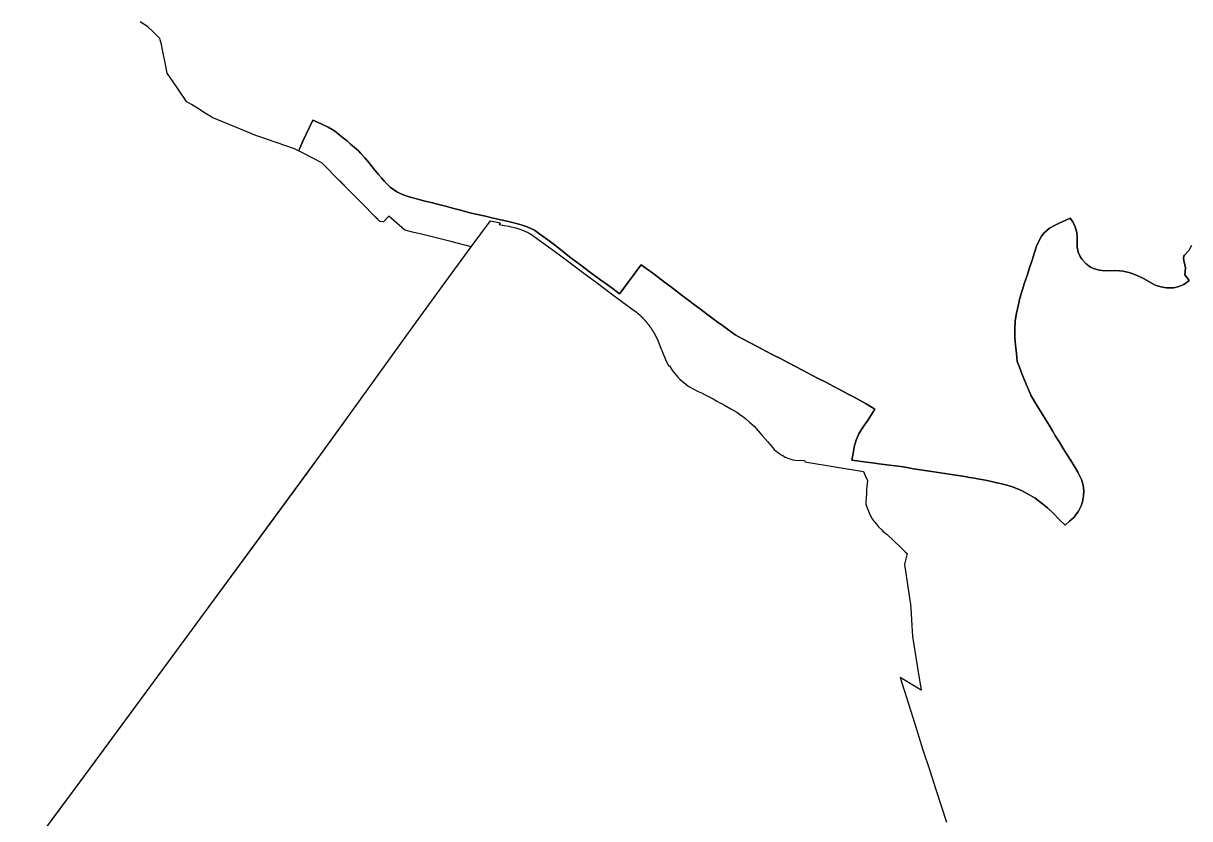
# Model space of a CAD drawing. Header units: inches. Extents: x 11258954 to 11313122, y 3645444 to 3695200.
# Drawn here: x 11264980 to 11271801, y 3673669 to 3678319 of the extents above; entities that cross this region are included whole.
import ezdxf

# ---------------------------------------------------------------- set-up
doc = ezdxf.new("R2010")
doc.units = ezdxf.units.IN
doc.header["$MEASUREMENT"] = 0
for name, color, linetype in [('CorporateLimit', 22, 'Continuous'), ('EnterpriseZone', 103, 'Continuous'), ('VotingPrecinct', 233, 'Continuous'), ('Ward', 133, 'Continuous')]:
    doc.layers.add(name, color=color, linetype=linetype)

msp = doc.modelspace()

# ---------------------------------------------------------------- linework, layer by layer
at = {"layer": 'CorporateLimit'}
msp.add_polyline3d([(11264982.0605, 3673437.12, 0), (11265208.929, 3673745.073, 0), (11265228.219, 3673771.25, 0), (11265377.5315, 3673973.875, 0), (11265844.875, 3674608, 0), (11266474.469, 3675462.1875, 0), (11266644.517, 3675696.2115, 0), (11266716.844, 3675795.75, 0), (11266852.109, 3675980.629, 0), (11266866.2815, 3676000, 0), (11267257.4375, 3676543.75, 0), (11267429.5315, 3676780.4375, 0), (11267598.875, 3677012.8125, 0), (11267480.625, 3677043, 0), (11267472.3595, 3677045.0315, 0), (11267464.094, 3677047.0625, 0), (11267301.469, 3677087.0625, 0), (11267281.124, 3677092.0895, 0), (11267255.9375, 3677098.3125, 0), (11267210.625, 3677109.4375, 0), (11267117.969, 3677191.25, 0), (11267085.8125, 3677157.25, 0), (11267064.0315, 3677160.9375, 0), (11267033.781, 3677191.828, 0), (11266962.8815, 3677263.178, 0), (11266880.562, 3677346.077, 0), (11266831.095, 3677396.1885, 0), (11266725.1565, 3677503.5, 0), (11266611.5625, 3677562.5, 0), (11266566.1565, 3677584.5625, 0), (11266356.1875, 3677657.625, 0), (11266349.5, 3677659.9375, 0), (11266084.6875, 3677768.4375, 0), (11266082.0475, 3677770.0665, 0), (11266049.75, 3677790, 0), (11266004.0625, 3677818.3125, 0), (11265963.4065, 3677843.4375, 0), (11265936.6565, 3677859.75, 0), (11265926.9375, 3677873.875, 0), (11265897.094, 3677917.1875, 0), (11265877.0625, 3677946.25, 0), (11265859.8445, 3677971.232, 0), (11265838.9065, 3678001.6875, 0), (11265824.6875, 3678022.3125, 0), (11265821.4375, 3678026.75, 0), (11265809.1875, 3678087.5625, 0), (11265795.7815, 3678154, 0), (11265787.625, 3678194.375, 0), (11265779.969, 3678221.9375, 0), (11265777.6875, 3678230.125, 0), (11265742.0625, 3678264.625, 0), (11265707.375, 3678297.75, 0), (11265663.0315, 3678327.375, 0)], dxfattribs=at)
at = {"layer": 'EnterpriseZone'}
msp.add_polyline3d([(11264979.5, 3673433.625, 0), (11265233.486, 3673777.9875, 0), (11265855.759, 3674622.7665, 0), (11266716.844, 3675795.75, 0), (11266866.2815, 3676000, 0), (11267257.4375, 3676543.75, 0), (11267429.5315, 3676780.4375, 0), (11267598.875, 3677012.8125, 0), (11267711.5315, 3677164.1875, 0), (11267768.75, 3677152.25, 0), (11267762.219, 3677143.25, 0), (11267793.1875, 3677137.0625, 0), (11267819.5, 3677131.9375, 0), (11267831.594, 3677129.6875, 0), (11267842.0625, 3677127.625, 0), (11267849.75, 3677125.6875, 0), (11267860.094, 3677123.1875, 0), (11267870.969, 3677119.75, 0), (11267882.6875, 3677116.125, 0), (11267893.5625, 3677111.9375, 0), (11267905.2815, 3677107.5, 0), (11267916.8125, 3677102.0625, 0), (11267928.1565, 3677096.75, 0), (11267939.5315, 3677090.5625, 0), (11267947.2815, 3677086.25, 0), (11267958.0315, 3677079.5625, 0), (11267967.7815, 3677073.3125, 0), (11268051.016, 3677012.1875, 0), (11268115.307, 3676964.793, 0), (11268178.7165, 3676918.048, 0), (11268258.295, 3676858.6025, 0), (11268337.9055, 3676799.1265, 0), (11268411.9345, 3676743.8205, 0), (11268479.7235, 3676693.15, 0), (11268559.92, 3676634.27, 0), (11268560.7075, 3676633.649, 0), (11268561.4935, 3676633.026, 0), (11268562.278, 3676632.4015, 0), (11268563.061, 3676631.7745, 0), (11268563.842, 3676631.146, 0), (11268564.622, 3676630.515, 0), (11268565.4, 3676629.8825, 0), (11268566.177, 3676629.248, 0), (11268566.952, 3676628.6115, 0), (11268567.7255, 3676627.9735, 0), (11268568.4975, 3676627.333, 0), (11268569.2675, 3676626.691, 0), (11268570.0365, 3676626.047, 0), (11268570.8035, 3676625.401, 0), (11268571.569, 3676624.753, 0), (11268572.333, 3676624.1035, 0), (11268573.0955, 3676623.452, 0), (11268573.856, 3676622.7985, 0), (11268574.6155, 3676622.143, 0), (11268575.373, 3676621.4855, 0), (11268576.1285, 3676620.8265, 0), (11268576.883, 3676620.1655, 0), (11268577.6355, 3676619.5025, 0), (11268578.3865, 3676618.838, 0), (11268579.1355, 3676618.1715, 0), (11268579.8835, 3676617.503, 0), (11268580.6295, 3676616.8325, 0), (11268581.3735, 3676616.1605, 0), (11268582.1165, 3676615.4865, 0), (11268582.8575, 3676614.811, 0), (11268583.5965, 3676614.133, 0), (11268584.3345, 3676613.4535, 0), (11268585.0705, 3676612.7725, 0), (11268585.8045, 3676612.0895, 0), (11268586.537, 3676611.4045, 0), (11268587.268, 3676610.718, 0), (11268587.9975, 3676610.029, 0), (11268588.7245, 3676609.339, 0), (11268589.4505, 3676608.647, 0), (11268590.1745, 3676607.953, 0), (11268590.897, 3676607.257, 0), (11268591.6175, 3676606.5595, 0), (11268592.3365, 3676605.8605, 0), (11268593.0535, 3676605.1595, 0), (11268593.769, 3676604.4565, 0), (11268594.4825, 3676603.752, 0), (11268595.1945, 3676603.0455, 0), (11268595.905, 3676602.3375, 0), (11268596.6135, 3676601.6275, 0), (11268597.32, 3676600.916, 0), (11268598.025, 3676600.203, 0), (11268598.728, 3676599.4875, 0), (11268599.4295, 3676598.771, 0), (11268600.129, 3676598.0525, 0), (11268600.827, 3676597.332, 0), (11268601.523, 3676596.61, 0), (11268602.217, 3676595.8865, 0), (11268602.9095, 3676595.161, 0), (11268603.6005, 3676594.4335, 0), (11268604.289, 3676593.705, 0), (11268604.976, 3676592.9745, 0), (11268605.6615, 3676592.242, 0), (11268606.345, 3676591.508, 0), (11268607.0265, 3676590.7725, 0), (11268607.7065, 3676590.035, 0), (11268608.3845, 3676589.296, 0), (11268609.0605, 3676588.5555, 0), (11268609.735, 3676587.813, 0), (11268610.4075, 3676587.069, 0), (11268611.078, 3676586.3235, 0), (11268611.7465, 3676585.576, 0), (11268612.4135, 3676584.827, 0), (11268613.0785, 3676584.0765, 0), (11268613.742, 3676583.324, 0), (11268614.4035, 3676582.5705, 0), (11268615.063, 3676581.8145, 0), (11268615.7205, 3676581.0575, 0), (11268616.376, 3676580.299, 0), (11268617.03, 3676579.5385, 0), (11268617.682, 3676578.7765, 0), (11268618.332, 3676578.0125, 0), (11268618.9805, 3676577.2475, 0), (11268619.6265, 3676576.4805, 0), (11268620.271, 3676575.712, 0), (11268620.9135, 3676574.942, 0), (11268621.554, 3676574.1705, 0), (11268622.193, 3676573.3975, 0), (11268622.8295, 3676572.6225, 0), (11268623.4645, 3676571.846, 0), (11268624.0975, 3676571.068, 0), (11268624.7285, 3676570.289, 0), (11268625.4015, 3676569.482, 0), (11268626.073, 3676568.6735, 0), (11268626.7425, 3676567.863, 0), (11268627.41, 3676567.0515, 0), (11268628.0755, 3676566.238, 0), (11268628.739, 3676565.4235, 0), (11268629.401, 3676564.607, 0), (11268630.0605, 3676563.789, 0), (11268630.7185, 3676562.9695, 0), (11268631.3745, 3676562.148, 0), (11268632.0285, 3676561.3255, 0), (11268632.6805, 3676560.5015, 0), (11268633.3305, 3676559.6755, 0), (11268633.9785, 3676558.8485, 0), (11268634.6245, 3676558.0195, 0), (11268635.269, 3676557.1895, 0), (11268635.911, 3676556.3575, 0), (11268636.5515, 3676555.5245, 0), (11268637.19, 3676554.6895, 0), (11268637.826, 3676553.853, 0), (11268638.4605, 3676553.015, 0), (11268639.093, 3676552.176, 0), (11268639.7235, 3676551.335, 0), (11268640.3515, 3676550.493, 0), (11268640.978, 3676549.649, 0), (11268641.6025, 3676548.8035, 0), (11268642.225, 3676547.957, 0), (11268642.8455, 3676547.1085, 0), (11268643.464, 3676546.259, 0), (11268644.0805, 3676545.408, 0), (11268644.6945, 3676544.5555, 0), (11268645.307, 3676543.7015, 0), (11268645.9175, 3676542.846, 0), (11268646.526, 3676541.989, 0), (11268647.132, 3676541.1305, 0), (11268647.7365, 3676540.271, 0), (11268648.339, 3676539.4095, 0), (11268648.939, 3676538.547, 0), (11268649.537, 3676537.683, 0), (11268650.1335, 3676536.8175, 0), (11268650.7275, 3676535.9505, 0), (11268651.3195, 3676535.0825, 0), (11268651.9095, 3676534.2125, 0), (11268652.4975, 3676533.3415, 0), (11268653.0835, 3676532.4695, 0), (11268653.667, 3676531.5955, 0), (11268654.249, 3676530.7205, 0), (11268654.8285, 3676529.8435, 0), (11268655.4065, 3676528.966, 0), (11268655.982, 3676528.0865, 0), (11268656.5555, 3676527.206, 0), (11268657.127, 3676526.324, 0), (11268657.696, 3676525.4405, 0), (11268658.2635, 3676524.556, 0), (11268658.8285, 3676523.67, 0), (11268659.3915, 3676522.7825, 0), (11268659.9525, 3676521.894, 0), (11268660.5115, 3676521.004, 0), (11268661.068, 3676520.1125, 0), (11268661.6225, 3676519.22, 0), (11268662.175, 3676518.326, 0), (11268662.7255, 3676517.431, 0), (11268663.274, 3676516.534, 0), (11268663.82, 3676515.6365, 0), (11268664.364, 3676514.7375, 0), (11268664.906, 3676513.837, 0), (11268665.446, 3676512.935, 0), (11268665.9835, 3676512.0325, 0), (11268666.519, 3676511.128, 0), (11268667.0525, 3676510.2225, 0), (11268667.584, 3676509.316, 0), (11268668.113, 3676508.408, 0), (11268668.64, 3676507.4985, 0), (11268669.165, 3676506.588, 0), (11268669.6875, 3676505.6765, 0), (11268670.208, 3676504.7635, 0), (11268670.7265, 3676503.8495, 0), (11268671.2425, 3676502.934, 0), (11268671.7565, 3676502.0175, 0), (11268672.2685, 3676501.0995, 0), (11268672.7785, 3676500.1805, 0), (11268673.286, 3676499.2605, 0), (11268673.791, 3676498.339, 0), (11268674.2945, 3676497.4165, 0), (11268674.7955, 3676496.4925, 0), (11268675.2945, 3676495.5675, 0), (11268675.791, 3676494.6415, 0), (11268676.2855, 3676493.714, 0), (11268676.7775, 3676492.7855, 0), (11268677.2675, 3676491.856, 0), (11268677.7555, 3676490.9255, 0), (11268678.2415, 3676489.9935, 0), (11268678.725, 3676489.06, 0), (11268679.206, 3676488.126, 0), (11268679.685, 3676487.1905, 0), (11268680.162, 3676486.254, 0), (11268680.6365, 3676485.3165, 0), (11268681.109, 3676484.378, 0), (11268681.5795, 3676483.438, 0), (11268682.047, 3676482.497, 0), (11268682.513, 3676481.555, 0), (11268682.9765, 3676480.612, 0), (11268683.438, 3676479.6675, 0), (11268683.897, 3676478.7225, 0), (11268684.354, 3676477.776, 0), (11268684.8085, 3676476.8285, 0), (11268685.261, 3676475.88, 0), (11268685.711, 3676474.93, 0), (11268686.159, 3676473.9795, 0), (11268686.6045, 3676473.028, 0), (11268687.048, 3676472.075, 0), (11268687.489, 3676471.121, 0), (11268687.928, 3676470.1665, 0), (11268688.3645, 3676469.2105, 0), (11268688.799, 3676468.2535, 0), (11268689.231, 3676467.2955, 0), (11268689.661, 3676466.3365, 0), (11268690.0885, 3676465.3765, 0), (11268690.514, 3676464.4155, 0), (11268690.937, 3676463.4535, 0), (11268691.3575, 3676462.4905, 0), (11268691.776, 3676461.5265, 0), (11268692.1925, 3676460.5615, 0), (11268692.6065, 3676459.5955, 0), (11268693.018, 3676458.629, 0), (11268693.4275, 3676457.661, 0), (11268693.8345, 3676456.692, 0), (11268694.2395, 3676455.722, 0), (11268694.642, 3676454.7515, 0), (11268695.042, 3676453.7795, 0), (11268695.44, 3676452.807, 0), (11268695.8355, 3676451.8335, 0), (11268696.229, 3676450.859, 0), (11268696.62, 3676449.8835, 0), (11268697.0085, 3676448.907, 0), (11268697.395, 3676447.93, 0), (11268729.481, 3676366.88, 0), (11268729.8355, 3676365.988, 0), (11268730.192, 3676365.0975, 0), (11268730.551, 3676364.2075, 0), (11268730.912, 3676363.3185, 0), (11268731.2755, 3676362.4305, 0), (11268731.641, 3676361.5435, 0), (11268732.009, 3676360.6575, 0), (11268732.379, 3676359.772, 0), (11268732.7515, 3676358.888, 0), (11268733.126, 3676358.0045, 0), (11268733.503, 3676357.122, 0), (11268733.882, 3676356.241, 0), (11268734.2635, 3676355.3605, 0), (11268734.647, 3676354.481, 0), (11268735.033, 3676353.6025, 0), (11268735.421, 3676352.725, 0), (11268735.8115, 3676351.8485, 0), (11268736.204, 3676350.973, 0), (11268736.5985, 3676350.0985, 0), (11268736.9955, 3676349.225, 0), (11268737.395, 3676348.3525, 0), (11268737.7965, 3676347.481, 0), (11268738.2, 3676346.6105, 0), (11268738.606, 3676345.741, 0), (11268739.014, 3676344.8725, 0), (11268739.4245, 3676344.0055, 0), (11268739.837, 3676343.139, 0), (11268740.2515, 3676342.274, 0), (11268740.6685, 3676341.4095, 0), (11268741.0875, 3676340.5465, 0), (11268741.509, 3676339.6845, 0), (11268741.9325, 3676338.8235, 0), (11268742.358, 3676337.9635, 0), (11268742.786, 3676337.105, 0), (11268743.216, 3676336.247, 0), (11268743.6485, 3676335.3905, 0), (11268744.0825, 3676334.535, 0), (11268744.5195, 3676333.6805, 0), (11268744.958, 3676332.8275, 0), (11268745.399, 3676331.975, 0), (11268745.842, 3676331.124, 0), (11268746.2875, 3676330.2745, 0), (11268746.735, 3676329.4255, 0), (11268747.1845, 3676328.578, 0), (11268747.636, 3676327.7315, 0), (11268748.09, 3676326.886, 0), (11268748.546, 3676326.042, 0), (11268749.0045, 3676325.199, 0), (11268749.465, 3676324.357, 0), (11268749.927, 3676323.5165, 0), (11268750.392, 3676322.677, 0), (11268750.8585, 3676321.8385, 0), (11268751.3275, 3676321.0015, 0), (11268751.7985, 3676320.1655, 0), (11268752.2715, 3676319.331, 0), (11268752.747, 3676318.4975, 0), (11268753.2245, 3676317.665, 0), (11268753.704, 3676316.834, 0), (11268754.1855, 3676316.004, 0), (11268754.6695, 3676315.1755, 0), (11268755.155, 3676314.348, 0), (11268759.4865, 3676316.8425, 0), (11268771.0625, 3676295.9375, 0), (11268778.6875, 3676284.875, 0), (11268798.094, 3676261.125, 0), (11268808.344, 3676250.4375, 0), (11268819.2815, 3676239, 0), (11268834.652, 3676225.328, 0), (11268842.1875, 3676218.625, 0), (11268866.6565, 3676200.1875, 0), (11268872.7885, 3676196.287, 0), (11268892.5, 3676183.75, 0), (11268919.5625, 3676169.4375, 0), (11268925.625, 3676166.8125, 0), (11268945.8125, 3676157.375, 0), (11268970.8125, 3676144.5625, 0), (11269013.25, 3676122.4375, 0), (11269035.5315, 3676110.4375, 0), (11269057.719, 3676098.3125, 0), (11269063.094, 3676095.3125, 0), (11269079.8125, 3676086, 0), (11269117.923, 3676064.2645, 0), (11269151.844, 3676044.375, 0), (11269167.7815, 3676034.0625, 0), (11269187.875, 3676019.9375, 0), (11269203.3365, 3676007.9435, 0), (11269227.3125, 3675987.8125, 0), (11269238.844, 3675977.4375, 0), (11269253.149, 3675963.356, 0), (11269265.469, 3675950.375, 0), (11269301.333, 3675908.639, 0), (11269332.088, 3675872.849, 0), (11269345.0625, 3675857.75, 0), (11269355.0625, 3675846.125, 0), (11269371.844, 3675827.875, 0), (11269390.7815, 3675811.25, 0), (11269411.344, 3675796.6875, 0), (11269421.219, 3675791.1875, 0), (11269436.2415, 3675783.1525, 0), (11269456.5315, 3675774.5, 0), (11269480.625, 3675767.125, 0), (11269494.6875, 3675764.5, 0), (11269549.25, 3675762.5, 0), (11269549.4065, 3675755.625, 0), (11269894, 3675697.4375, 0), (11269902.0155, 3675678.9025, 0), (11269916.4065, 3675645.625, 0), (11269913.7745, 3675612.737, 0), (11269911.8855, 3675589.131, 0), (11269910.5515, 3675572.459, 0), (11269908.2045, 3675543.127, 0), (11269906.594, 3675523, 0), (11269907.75, 3675510.25, 0), (11269911.6565, 3675495.1875, 0), (11269918.0315, 3675476.1875, 0), (11269925.719, 3675457.6875, 0), (11269934.6565, 3675439.75, 0), (11269944.8125, 3675422.4375, 0), (11269956.1565, 3675405.875, 0), (11269968.594, 3675390.125, 0), (11269982.094, 3675375.3125, 0), (11270000, 3675358.1875, 0), (11270009.29, 3675348.5105, 0), (11270031.0155, 3675329.5865, 0), (11270071.314, 3675292.098, 0), (11270109.8985, 3675256.1705, 0), (11270138.094, 3675228.625, 0), (11270148.1875, 3675218.75, 0), (11270140.6565, 3675186.9985, 0), (11270133.1565, 3675155.375, 0), (11270152.7075, 3675023.279, 0), (11270168.497, 3674920.0795, 0), (11270170.625, 3674897.6875, 0), (11270172.435, 3674867.72, 0), (11270176.715, 3674796.6885, 0), (11270181, 3674734.0625, 0), (11270209.1965, 3674551.251, 0), (11270230.875, 3674420.75, 0), (11270107.4375, 3674493.625, 0), (11270193.126, 3674222.484, 0), (11270241.091, 3674071.9975, 0), (11270280.4975, 3673949.8325, 0), (11270316.2485, 3673839.994, 0), (11270379.5595, 3673648.945, 0)], dxfattribs=at)
at = {"layer": 'VotingPrecinct'}
for points in [[(11271811.623, 3677019.4005, 0), (11271797.92, 3676993.406, 0), (11271770.6615, 3676964.0465, 0), (11271766.971, 3676957.773, 0), (11271765.495, 3676945.2265, 0), (11271767.709, 3676932.3105, 0), (11271772.8755, 3676907.586, 0), (11271775.8275, 3676888.3965, 0), (11271774.3515, 3676866.9935, 0), (11271772.5405, 3676848.2975, 0), (11271780.895, 3676838.71, 0), (11271798.1765, 3676815.2785, 0), (11271786.778, 3676805.126, 0), (11271766.059, 3676792.1775, 0), (11271737.792, 3676779.651, 0), (11271707.822, 3676772.2355, 0), (11271666.585, 3676772.553, 0), (11271632.648, 3676777.912, 0), (11271599.621, 3676788.362, 0), (11271534.559, 3676824.911, 0), (11271494.3395, 3676844.155, 0), (11271452.64, 3676859.7695, 0), (11271411.4735, 3676869.1905, 0), (11271369.975, 3676873.1515, 0), (11271306.9385, 3676871.089, 0), (11271272.412, 3676875.361, 0), (11271239.089, 3676885.0855, 0), (11271221.733, 3676893.9585, 0), (11271196.3215, 3676912.7245, 0), (11271170.3965, 3676940.2335, 0), (11271160.348, 3676955.2395, 0), (11271149.5155, 3676981.54, 0), (11271143.921, 3677009.2555, 0), (11271144.0525, 3677063.8725, 0), (11271140.818, 3677096.3035, 0), (11271131.4825, 3677128.418, 0), (11271117.196, 3677158.7495, 0), (11271102.287, 3677180.2625, 0), (11271102.171, 3677180.43, 0), (11271072.0665, 3677166.2965, 0), (11271040.8525, 3677151.6435, 0), (11271009.6395, 3677136.99, 0), (11270981.7795, 3677120.2005, 0), (11270966.2595, 3677107.7495, 0), (11270950.8805, 3677094.6695, 0), (11270933.999, 3677073.499, 0), (11270919.634, 3677044.47, 0), (11270905.2695, 3677015.4405, 0), (11270893.394, 3676978.7385, 0), (11270878.995, 3676934.2405, 0), (11270864.596, 3676889.7425, 0), (11270850.197, 3676845.244, 0), (11270835.798, 3676800.746, 0), (11270821.399, 3676756.248, 0), (11270807, 3676711.7495, 0), (11270798, 3676667.4995, 0), (11270788.9995, 3676623.25, 0), (11270779.9995, 3676579, 0), (11270778.9995, 3676531.4995, 0), (11270777.9995, 3676483.999, 0), (11270782.9995, 3676436.333, 0), (11270787.9995, 3676388.6665, 0), (11270792.9995, 3676341, 0), (11270805.6665, 3676308.0835, 0), (11270818.3335, 3676275.1665, 0), (11270831.0005, 3676242.25, 0), (11270844.667, 3676209.75, 0), (11270858.3335, 3676177.25, 0), (11270872.0005, 3676144.75, 0), (11270894.0005, 3676108.5625, 0), (11270916, 3676072.3755, 0), (11270938, 3676036.1875, 0), (11270959.9995, 3676000, 0), (11270979, 3675968.5, 0), (11270998, 3675936.999, 0), (11271017, 3675905.499, 0), (11271039.3335, 3675869.2495, 0), (11271061.6665, 3675832.9995, 0), (11271083.9995, 3675796.75, 0), (11271105.3325, 3675762.417, 0), (11271126.666, 3675728.084, 0), (11271147.999, 3675693.751, 0), (11271167.9995, 3675652.2505, 0), (11271178, 3675618.0005, 0), (11271183.0005, 3675584.9995, 0), (11271181.001, 3675555.75, 0), (11271174.9995, 3675521.499, 0), (11271166.999, 3675497.7495, 0), (11271150.0005, 3675465.7505, 0), (11271125, 3675430.7505, 0), (11271099.0005, 3675407.375, 0), (11271073.0005, 3675383.999, 0), (11271038.667, 3675418.1665, 0), (11271004.333, 3675452.333, 0), (11270969.9995, 3675486.5005, 0), (11270933.5005, 3675514.5, 0), (11270897.0005, 3675542.4995, 0), (11270857, 3675565.2505, 0), (11270816.9995, 3675588.001, 0), (11270808.281, 3675591.3075, 0), (11270783.6405, 3675600.654, 0), (11270759, 3675609.9995, 0), (11270730.976, 3675617.8375, 0), (11270702.952, 3675625.6755, 0), (11270672.976, 3675633.088, 0), (11270643.0005, 3675640.5005, 0), (11270607.501, 3675647.2505, 0), (11270572.001, 3675654.0005, 0), (11270542.4375, 3675658.985, 0), (11270512.8745, 3675663.9695, 0), (11270486, 3675668.4995, 0), (11270395.18, 3675682.0875, 0), (11270317.7295, 3675693.6755, 0), (11270227.001, 3675707.2495, 0), (11270186.833, 3675714.781, 0), (11270146.6645, 3675722.313, 0), (11270126.9995, 3675726.0005, 0), (11270078.8695, 3675731.945, 0), (11270030.7395, 3675737.89, 0), (11269982.609, 3675743.8345, 0), (11269946.89, 3675748.3525, 0), (11269911.1705, 3675752.8705, 0), (11269868.5875, 3675758.322, 0), (11269826.0045, 3675763.7725, 0), (11269832.502, 3675803.0115, 0), (11269838.999, 3675842.25, 0), (11269850.0005, 3675880.7495, 0), (11269867.001, 3675919.2495, 0), (11269891.0005, 3675960.2505, 0), (11269920.999, 3676000.0005, 0), (11269940.3685, 3676031.3335, 0), (11269959.7385, 3676062.667, 0), (11269934.3695, 3676078.834, 0), (11269909.001, 3676095.001, 0), (11269874.0005, 3676113.8755, 0), (11269838.9995, 3676132.75, 0), (11269799.999, 3676153.251, 0), (11269760.999, 3676173.751, 0), (11269716.785, 3676196.8225, 0), (11269672.5705, 3676219.8935, 0), (11269628.356, 3676242.965, 0), (11269584.142, 3676266.0365, 0), (11269539.928, 3676289.108, 0), (11269495.714, 3676312.1795, 0), (11269451.4995, 3676335.2505, 0), (11269407.285, 3676358.322, 0), (11269363.071, 3676381.3935, 0), (11269318.857, 3676404.465, 0), (11269274.6425, 3676427.5365, 0), (11269230.428, 3676450.608, 0), (11269186.214, 3676473.679, 0), (11269142, 3676496.7505, 0), (11269105.0005, 3676524, 0), (11269068.0005, 3676551.2495, 0), (11269037.333, 3676574.4165, 0), (11269006.666, 3676597.583, 0), (11268975.999, 3676620.7495, 0), (11268940.999, 3676646.7495, 0), (11268905.9995, 3676672.7495, 0), (11268870.9995, 3676698.7495, 0), (11268835.7995, 3676725.5495, 0), (11268800.6, 3676752.3495, 0), (11268765.4005, 3676779.15, 0), (11268730.201, 3676805.95, 0), (11268695.001, 3676832.75, 0), (11268661.334, 3676857.4165, 0), (11268627.667, 3676882.0835, 0), (11268594, 3676906.75, 0), (11268568.6, 3676872.7, 0), (11268543.2, 3676838.6495, 0), (11268517.7995, 3676804.599, 0), (11268492.4, 3676770.549, 0), (11268466.9995, 3676736.499, 0), (11268430.3745, 3676763.6555, 0), (11268393.75, 3676790.8115, 0), (11268357.125, 3676817.968, 0), (11268320.5, 3676845.1245, 0), (11268283.8745, 3676872.2805, 0), (11268247.2495, 3676899.437, 0), (11268210.625, 3676926.593, 0), (11268174, 3676953.7495, 0), (11268142.3335, 3676978.9995, 0), (11268110.667, 3677004.2495, 0), (11268079.0005, 3677029.4995, 0), (11268047, 3677053.1245, 0), (11268014.9995, 3677076.7495, 0), (11267992.5, 3677092.749, 0), (11267970.0005, 3677108.749, 0), (11267927.0005, 3677129.25, 0), (11267902.5, 3677137, 0), (11267877.9995, 3677144.749, 0), (11267848, 3677152.249, 0), (11267818.0005, 3677159.749, 0), (11267772.6005, 3677169.949, 0), (11267727.2, 3677180.149, 0), (11267681.8005, 3677190.349, 0), (11267636.4, 3677200.549, 0), (11267591, 3677210.749, 0), (11267543.7555, 3677223.4305, 0), (11267496.5105, 3677236.1125, 0), (11267449.266, 3677248.794, 0), (11267402.021, 3677261.4755, 0), (11267400.9995, 3677261.751, 0), (11267364.9995, 3677270.7505, 0), (11267328.9995, 3677279.7505, 0), (11267292.9995, 3677288.75, 0), (11267264.4995, 3677296.251, 0), (11267235.9995, 3677303.751, 0), (11267211.9995, 3677312.3755, 0), (11267187.9995, 3677321, 0), (11267164.0005, 3677333.001, 0), (11267124.999, 3677360.749, 0), (11267090.0005, 3677396, 0), (11267073.501, 3677415.125, 0), (11267057.001, 3677434.25, 0), (11267028.5, 3677469.75, 0), (11266999.999, 3677505.2495, 0), (11266976.9995, 3677531.3745, 0), (11266953.9995, 3677557.4995, 0), (11266939.0005, 3677572.7495, 0), (11266914.9995, 3677594.2495, 0), (11266894, 3677612.9995, 0), (11266873.001, 3677631.7495, 0), (11266853, 3677647.625, 0), (11266832.9995, 3677663.5005, 0), (11266798.9995, 3677689.5005, 0), (11266763, 3677711.75, 0), (11266729.9995, 3677727.4995, 0), (11266700.9995, 3677740, 0), (11266671.9995, 3677752.5005, 0), (11266653, 3677711.688, 0), (11266634, 3677670.875, 0), (11266615.0005, 3677630.0625, 0), (11266596.0005, 3677589.2495, 0), (11266588.877, 3677573.5225, 0), (11266566.1565, 3677584.5625, 0), (11266356.1875, 3677657.625, 0), (11266349.5, 3677659.9375, 0), (11266084.6875, 3677768.4375, 0), (11266082.0475, 3677770.0665, 0), (11266049.75, 3677790, 0), (11266004.0625, 3677818.3125, 0), (11265963.4065, 3677843.4375, 0), (11265936.6565, 3677859.75, 0), (11265926.9375, 3677873.875, 0), (11265897.094, 3677917.1875, 0), (11265877.0625, 3677946.25, 0), (11265859.8445, 3677971.232, 0), (11265838.9065, 3678001.6875, 0), (11265824.6875, 3678022.3125, 0), (11265821.4375, 3678026.75, 0), (11265809.1875, 3678087.5625, 0), (11265795.7815, 3678154, 0), (11265787.625, 3678194.375, 0), (11265779.969, 3678221.9375, 0), (11265777.6875, 3678230.125, 0), (11265742.0625, 3678264.625, 0), (11265707.375, 3678297.75, 0), (11265663.0315, 3678327.375, 0)], [(11264992.6875, 3673451.625, 0), (11265208.929, 3673745.073, 0), (11265228.219, 3673771.25, 0), (11265377.5315, 3673973.875, 0), (11265844.875, 3674608, 0), (11266474.469, 3675462.1875, 0), (11266644.517, 3675696.2115, 0), (11266716.844, 3675795.75, 0), (11266852.109, 3675980.629, 0), (11266866.2815, 3676000, 0), (11267257.4375, 3676543.75, 0), (11267429.5315, 3676780.4375, 0), (11267598.875, 3677012.8125, 0), (11267480.625, 3677043, 0), (11267472.3595, 3677045.0315, 0), (11267464.094, 3677047.0625, 0), (11267301.469, 3677087.0625, 0), (11267281.124, 3677092.0895, 0), (11267255.9375, 3677098.3125, 0), (11267210.625, 3677109.4375, 0), (11267117.969, 3677191.25, 0), (11267085.8125, 3677157.25, 0), (11267064.0315, 3677160.9375, 0), (11267041, 3677184.5625, 0), (11267040.1515, 3677185.4165, 0), (11267033.781, 3677191.828, 0), (11266967.4065, 3677258.625, 0), (11266962.8815, 3677263.178, 0), (11266895.7815, 3677330.6875, 0), (11266886.4375, 3677340.125, 0), (11266880.562, 3677346.077, 0), (11266836.094, 3677391.125, 0), (11266831.095, 3677396.1885, 0), (11266725.1565, 3677503.5, 0), (11266611.5625, 3677562.5, 0), (11266588.877, 3677573.5225, 0), (11266596.0005, 3677589.2495, 0), (11266615.0005, 3677630.0625, 0), (11266634, 3677670.875, 0), (11266653, 3677711.688, 0), (11266671.9995, 3677752.5005, 0), (11266700.9995, 3677740, 0), (11266729.9995, 3677727.4995, 0), (11266763, 3677711.75, 0), (11266798.9995, 3677689.5005, 0), (11266832.9995, 3677663.5005, 0), (11266853, 3677647.625, 0), (11266873.001, 3677631.7495, 0), (11266894, 3677612.9995, 0), (11266914.9995, 3677594.2495, 0), (11266939.0005, 3677572.7495, 0), (11266953.9995, 3677557.4995, 0), (11266976.9995, 3677531.3745, 0), (11266999.999, 3677505.2495, 0), (11267028.5, 3677469.75, 0), (11267057.001, 3677434.25, 0), (11267073.501, 3677415.125, 0), (11267090.0005, 3677396, 0), (11267124.999, 3677360.749, 0), (11267164.0005, 3677333.001, 0), (11267187.9995, 3677321, 0), (11267211.9995, 3677312.3755, 0), (11267235.9995, 3677303.751, 0), (11267264.4995, 3677296.251, 0), (11267292.9995, 3677288.75, 0), (11267328.9995, 3677279.7505, 0), (11267364.9995, 3677270.7505, 0), (11267400.9995, 3677261.751, 0), (11267402.021, 3677261.4755, 0), (11267449.266, 3677248.794, 0), (11267496.5105, 3677236.1125, 0), (11267543.7555, 3677223.4305, 0), (11267591, 3677210.749, 0), (11267636.4, 3677200.549, 0), (11267681.8005, 3677190.349, 0), (11267727.2, 3677180.149, 0), (11267772.6005, 3677169.949, 0), (11267818.0005, 3677159.749, 0), (11267848, 3677152.249, 0), (11267877.9995, 3677144.749, 0), (11267902.5, 3677137, 0), (11267927.0005, 3677129.25, 0), (11267970.0005, 3677108.749, 0), (11267992.5, 3677092.749, 0), (11268014.9995, 3677076.7495, 0), (11268047, 3677053.1245, 0), (11268079.0005, 3677029.4995, 0), (11268110.667, 3677004.2495, 0), (11268142.3335, 3676978.9995, 0), (11268174, 3676953.7495, 0), (11268210.625, 3676926.593, 0), (11268247.2495, 3676899.437, 0), (11268283.8745, 3676872.2805, 0), (11268320.5, 3676845.1245, 0), (11268357.125, 3676817.968, 0), (11268393.75, 3676790.8115, 0), (11268430.3745, 3676763.6555, 0), (11268466.9995, 3676736.499, 0), (11268492.4, 3676770.549, 0), (11268517.7995, 3676804.599, 0), (11268543.2, 3676838.6495, 0), (11268568.6, 3676872.7, 0), (11268594, 3676906.75, 0), (11268627.667, 3676882.0835, 0), (11268661.334, 3676857.4165, 0), (11268695.001, 3676832.75, 0), (11268730.201, 3676805.95, 0), (11268765.4005, 3676779.15, 0), (11268800.6, 3676752.3495, 0), (11268835.7995, 3676725.5495, 0), (11268870.9995, 3676698.7495, 0), (11268905.9995, 3676672.7495, 0), (11268940.999, 3676646.7495, 0), (11268975.999, 3676620.7495, 0), (11269006.666, 3676597.583, 0), (11269037.333, 3676574.4165, 0), (11269068.0005, 3676551.2495, 0), (11269105.0005, 3676524, 0), (11269142, 3676496.7505, 0), (11269186.214, 3676473.679, 0), (11269230.428, 3676450.608, 0), (11269274.6425, 3676427.5365, 0), (11269318.857, 3676404.465, 0), (11269363.071, 3676381.3935, 0), (11269407.285, 3676358.322, 0), (11269451.4995, 3676335.2505, 0), (11269495.714, 3676312.1795, 0), (11269539.928, 3676289.108, 0), (11269584.142, 3676266.0365, 0), (11269628.356, 3676242.965, 0), (11269672.5705, 3676219.8935, 0), (11269716.785, 3676196.8225, 0), (11269760.999, 3676173.751, 0), (11269799.999, 3676153.251, 0), (11269838.9995, 3676132.75, 0), (11269874.0005, 3676113.8755, 0), (11269909.001, 3676095.001, 0), (11269934.3695, 3676078.834, 0), (11269959.7385, 3676062.667, 0), (11269940.3685, 3676031.3335, 0), (11269920.999, 3676000.0005, 0), (11269891.0005, 3675960.2505, 0), (11269867.001, 3675919.2495, 0), (11269850.0005, 3675880.7495, 0), (11269838.999, 3675842.25, 0), (11269832.502, 3675803.0115, 0), (11269826.0045, 3675763.7725, 0), (11269868.5875, 3675758.322, 0), (11269911.1705, 3675752.8705, 0), (11269946.89, 3675748.3525, 0), (11269982.609, 3675743.8345, 0), (11270030.7395, 3675737.89, 0), (11270078.8695, 3675731.945, 0), (11270126.9995, 3675726.0005, 0), (11270146.6645, 3675722.313, 0), (11270186.833, 3675714.781, 0), (11270227.001, 3675707.2495, 0), (11270317.7295, 3675693.6755, 0), (11270395.18, 3675682.0875, 0), (11270486, 3675668.4995, 0), (11270512.8745, 3675663.9695, 0), (11270542.4375, 3675658.985, 0), (11270572.001, 3675654.0005, 0), (11270607.501, 3675647.2505, 0), (11270643.0005, 3675640.5005, 0), (11270672.976, 3675633.088, 0), (11270702.952, 3675625.6755, 0), (11270730.976, 3675617.8375, 0), (11270759, 3675609.9995, 0), (11270783.6405, 3675600.654, 0), (11270808.281, 3675591.3075, 0), (11270816.9995, 3675588.001, 0), (11270857, 3675565.2505, 0), (11270897.0005, 3675542.4995, 0), (11270933.5005, 3675514.5, 0), (11270969.9995, 3675486.5005, 0), (11271004.333, 3675452.333, 0), (11271038.667, 3675418.1665, 0), (11271073.0005, 3675383.999, 0), (11271099.0005, 3675407.375, 0), (11271125, 3675430.7505, 0), (11271150.0005, 3675465.7505, 0), (11271166.999, 3675497.7495, 0), (11271174.9995, 3675521.499, 0), (11271181.001, 3675555.75, 0), (11271183.0005, 3675584.9995, 0), (11271178, 3675618.0005, 0), (11271167.9995, 3675652.2505, 0), (11271147.999, 3675693.751, 0), (11271126.666, 3675728.084, 0), (11271105.3325, 3675762.417, 0), (11271083.9995, 3675796.75, 0), (11271061.6665, 3675832.9995, 0), (11271039.3335, 3675869.2495, 0), (11271017, 3675905.499, 0), (11270998, 3675936.999, 0), (11270979, 3675968.5, 0), (11270959.9995, 3676000, 0), (11270938, 3676036.1875, 0), (11270916, 3676072.3755, 0), (11270894.0005, 3676108.5625, 0), (11270872.0005, 3676144.75, 0), (11270858.3335, 3676177.25, 0), (11270844.667, 3676209.75, 0), (11270831.0005, 3676242.25, 0), (11270818.3335, 3676275.1665, 0), (11270805.6665, 3676308.0835, 0), (11270792.9995, 3676341, 0), (11270787.9995, 3676388.6665, 0), (11270782.9995, 3676436.333, 0), (11270777.9995, 3676483.999, 0), (11270778.9995, 3676531.4995, 0), (11270779.9995, 3676579, 0), (11270788.9995, 3676623.25, 0), (11270798, 3676667.4995, 0), (11270807, 3676711.7495, 0), (11270821.399, 3676756.248, 0), (11270835.798, 3676800.746, 0), (11270850.197, 3676845.244, 0), (11270864.596, 3676889.7425, 0), (11270878.995, 3676934.2405, 0), (11270893.394, 3676978.7385, 0), (11270905.2695, 3677015.4405, 0), (11270919.634, 3677044.47, 0), (11270933.999, 3677073.499, 0), (11270950.8805, 3677094.6695, 0), (11270966.2595, 3677107.7495, 0), (11270981.7795, 3677120.2005, 0), (11271009.6395, 3677136.99, 0), (11271040.8525, 3677151.6435, 0), (11271072.0665, 3677166.2965, 0), (11271102.171, 3677180.43, 0), (11271102.287, 3677180.2625, 0), (11271117.196, 3677158.7495, 0), (11271131.4825, 3677128.418, 0), (11271140.818, 3677096.3035, 0), (11271144.0525, 3677063.8725, 0), (11271143.921, 3677009.2555, 0), (11271149.5155, 3676981.54, 0), (11271160.348, 3676955.2395, 0), (11271170.3965, 3676940.2335, 0), (11271196.3215, 3676912.7245, 0), (11271221.733, 3676893.9585, 0), (11271239.089, 3676885.0855, 0), (11271272.412, 3676875.361, 0), (11271306.9385, 3676871.089, 0), (11271369.975, 3676873.1515, 0), (11271411.4735, 3676869.1905, 0), (11271452.64, 3676859.7695, 0), (11271494.3395, 3676844.155, 0), (11271534.559, 3676824.911, 0), (11271599.621, 3676788.362, 0), (11271632.648, 3676777.912, 0), (11271666.585, 3676772.553, 0), (11271707.822, 3676772.2355, 0), (11271737.792, 3676779.651, 0), (11271766.059, 3676792.1775, 0), (11271786.778, 3676805.126, 0), (11271798.1765, 3676815.2785, 0), (11271780.895, 3676838.71, 0), (11271772.5405, 3676848.2975, 0), (11271774.3515, 3676866.9935, 0), (11271775.8275, 3676888.3965, 0), (11271772.8755, 3676907.586, 0), (11271767.709, 3676932.3105, 0), (11271765.495, 3676945.2265, 0), (11271766.971, 3676957.773, 0), (11271770.6615, 3676964.0465, 0), (11271797.92, 3676993.406, 0), (11271811.623, 3677019.4005, 0)]]:
    msp.add_polyline3d(points, dxfattribs=at)
at = {"layer": 'Ward'}
msp.add_polyline3d([(11264992.6875, 3673451.625, 0), (11265208.929, 3673745.073, 0), (11265228.219, 3673771.25, 0), (11265377.5315, 3673973.875, 0), (11265844.875, 3674608, 0), (11266474.469, 3675462.1875, 0), (11266644.517, 3675696.2115, 0), (11266716.844, 3675795.75, 0), (11266852.109, 3675980.629, 0), (11266866.2815, 3676000, 0), (11267257.4375, 3676543.75, 0), (11267429.5315, 3676780.4375, 0), (11267598.875, 3677012.8125, 0), (11267480.625, 3677043, 0), (11267472.3595, 3677045.0315, 0), (11267464.094, 3677047.0625, 0), (11267301.469, 3677087.0625, 0), (11267281.124, 3677092.0895, 0), (11267255.9375, 3677098.3125, 0), (11267210.625, 3677109.4375, 0), (11267117.969, 3677191.25, 0), (11267085.8125, 3677157.25, 0), (11267064.0315, 3677160.9375, 0), (11267041, 3677184.5625, 0), (11267040.1515, 3677185.4165, 0), (11267033.781, 3677191.828, 0), (11266967.4065, 3677258.625, 0), (11266962.8815, 3677263.178, 0), (11266895.7815, 3677330.6875, 0), (11266886.4375, 3677340.125, 0), (11266880.562, 3677346.077, 0), (11266836.094, 3677391.125, 0), (11266831.095, 3677396.1885, 0), (11266725.1565, 3677503.5, 0), (11266611.5625, 3677562.5, 0), (11266566.1565, 3677584.5625, 0), (11266356.1875, 3677657.625, 0), (11266349.5, 3677659.9375, 0), (11266084.6875, 3677768.4375, 0), (11266082.0475, 3677770.0665, 0), (11266049.75, 3677790, 0), (11266004.0625, 3677818.3125, 0), (11265963.4065, 3677843.4375, 0), (11265936.6565, 3677859.75, 0), (11265926.9375, 3677873.875, 0), (11265897.094, 3677917.1875, 0), (11265877.0625, 3677946.25, 0), (11265859.8445, 3677971.232, 0), (11265838.9065, 3678001.6875, 0), (11265824.6875, 3678022.3125, 0), (11265821.4375, 3678026.75, 0), (11265809.1875, 3678087.5625, 0), (11265795.7815, 3678154, 0), (11265787.625, 3678194.375, 0), (11265779.969, 3678221.9375, 0), (11265777.6875, 3678230.125, 0), (11265742.0625, 3678264.625, 0), (11265707.375, 3678297.75, 0), (11265663.0315, 3678327.375, 0)], dxfattribs=at)

doc.saveas('drawing.dxf')
